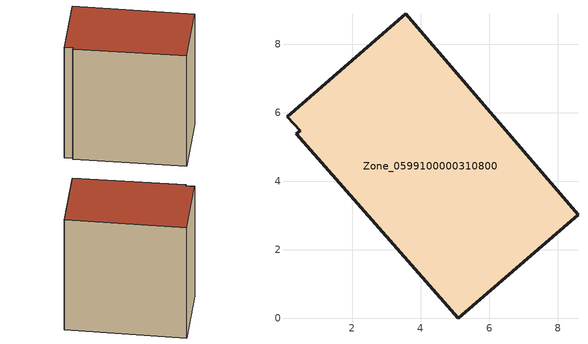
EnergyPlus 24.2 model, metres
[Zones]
Zone_0599100000310800
 floor ground (C_G): 0.1,5.88 3.56,8.88 8.59,3.02 5.09,0 0.37,5.38 0.48,5.46 z0
 wall outside (C_F): 8.59,3.02 3.56,8.88 0.1,5.88 0.48,5.46 0.37,5.38 5.09,0 8.59,3.02 z0:8.36
 roof outside (C_R): 3.56,8.88 0.1,5.88 0.48,5.46 0.37,5.38 5.09,0 8.59,3.02 z8.36
[BUILDING]
Pand.0599100000310800: North Axis=0; Terrain=City; Loads Convergence Tolerance Value=0.04; Temperature Convergence Tolerance Value=0.4; Solar Distribution=FullExterior; Maximum Number of Warmup Days=25; Minimum Number of Warmup Days=1
[Site:Location]
Rotterdam.The.Hague.AP_ZH_NLD Design_Conditions: Latitude=51.96; Longitude=4.45; Time Zone=1; Elevation=-4.5
[SITE:GROUNDTEMPERATURE:BUILDINGSURFACE]
18, 18, 18, 18, 18, 18, 18, 18, 18, 18, 18, 18
[MATERIAL] Thermal Absorptance=0.9; Solar Absorptance=0.7; Visible Absorptance=0.7
Name | Roughness | Thickness | Conductivity | Density | Specific Heat
G.TC.1946 | MediumSmooth | 0.15 | 1 | 540 | 1210
F.TC.1946 | Rough | 0.3 | 0.857143 | 1920 | 840
R.TC.1946 | MediumRough | 0.2 | 0.909091 | 1500 | 1000
[CONSTRUCTION]
C_G: G.TC.1946
C_F: F.TC.1946
C_R: R.TC.1946
[ZONE]
Zone_0599100000310800: Type=1; Multiplier=1; Ceiling Height=Autocalculate; Volume=Autocalculate; Floor Area=autocalculate; Part of Total Floor Area=Yes
[ZONEINFILTRATION:DESIGNFLOWRATE]
Infil_Zone_0599100000310800: Zone or ZoneList or Space or SpaceList=Zone_0599100000310800; Schedule=AlwaysOn; Design Flow Rate Calculation Method=Flow/Area; Flow Rate per Floor Area=0.003; Constant Term Coefficient=1; Temperature Term Coefficient=0; Velocity Term Coefficient=0; Velocity Squared Term Coefficient=0
[HVACTEMPLATE:ZONE:IDEALLOADSAIRSYSTEM]
Zone_0599100000310800: Maximum Heating Supply Air Temperature=50; Minimum Cooling Supply Air Temperature=13; Maximum Heating Supply Air Humidity Ratio=0.0156; Minimum Cooling Supply Air Humidity Ratio=0.0077; Heating Limit=NoLimit; Cooling Limit=NoLimit; Dehumidification Control Type=ConstantSensibleHeatRatio; Cooling Sensible Heat Ratio=0.7; Dehumidification Setpoint=60; Humidification Control Type=None; Humidification Setpoint=30; Outdoor Air Method=None; Outdoor Air Flow Rate per Person=0.00944; Outdoor Air Flow Rate per Zone Floor Area=0; Outdoor Air Flow Rate per Zone=0; Demand Controlled Ventilation Type=None; Outdoor Air Economizer Type=NoEconomizer; Heat Recovery Type=None; Sensible Heat Recovery Effectiveness=0.7; Latent Heat Recovery Effectiveness=0.65
[ZONECONTROL:THERMOSTAT]
ThermostatControl_Zone_0599100000310800: Zone or ZoneList=Zone_0599100000310800; Control Type Schedule=DualSetpointControlType; Control 1=Thermostat_Zone_0599100000310800; Temperature Difference Between Cutout And Setpoint=0
[THERMOSTATSETPOINT:DUALSETPOINT]
Thermostat_Zone_0599100000310800: Heating Setpoint Temperature Schedule=HeatingSetpoint_Zone_0599100000310800; Cooling Setpoint Temperature Schedule=CoolingSetpoint_Zone_0599100000310800
[SCHEDULE:COMPACT]
HeatingSetpoint_Zone_0599100000310800: Through: 12/31, For: AllDays, Until: 24:00, 21
CoolingSetpoint_Zone_0599100000310800: Through: 12/31, For: AllDays, Until: 24:00, 24
DualSetpointControlType: Through: 12/31, For: AllDays, Until: 24:00, 4
AlwaysOn: Through: 12/31, For: AllDays, Until: 24:00, 1
